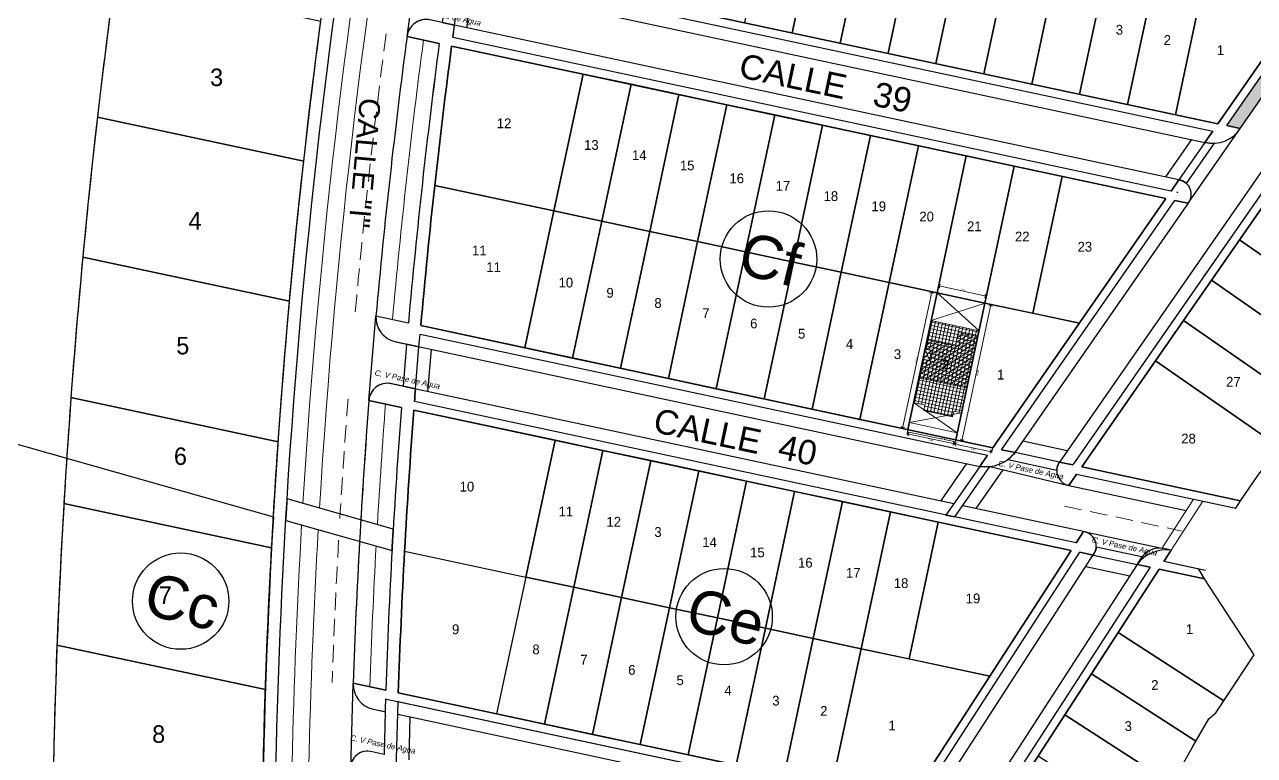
# Model space of a CAD drawing. Header units: millimetres. Extents: x 547073 to 557369, y 9424164 to 9429566.
# Drawn here: x 548942.6 to 549118.3, y 9427870.6 to 9427975 of the extents above; entities that cross this region are included whole.
import ezdxf

# ---------------------------------------------------------------- set-up
doc = ezdxf.new("R2010")
doc.units = ezdxf.units.MM
doc.linetypes.add('DASHED', pattern=[0.75, 0.5, -0.25])
for name, color, linetype, lineweight in [('00 Lotes', 7, 'Continuous', 15), ('blockgrass', 8, 'Continuous', 5), ('COTASS', 7, 'Continuous', 5), ('GRASS', 81, 'Continuous', 0), ('MANZANAS', 1, 'Continuous', 30), ('NIVELES PPS Q2', 160, 'Continuous', 25), ('PARQUES', 82, 'Continuous', 0), ('polilinea lote', 201, 'Continuous', 25), ('textos_Pen_No__5', 240, 'Continuous', 15), ('trazado lotes', 170, 'Continuous', 25), ('trazado manzanas', 6, 'Continuous', 25), ('VARIOS', 254, 'Continuous', 25), ('VEREDAS', 140, 'Continuous', 20)]:
    doc.layers.add(name, color=color, linetype=linetype, lineweight=lineweight)
for name, color, linetype in [('lp_lotes_MV', 40, 'Continuous'), ('NUMERACION', 1, 'Continuous'), ('TEXTO', 5, 'Continuous'), ('TEXTO-CATASTRO', 12, 'Continuous'), ('VEREDAS PP', 9, 'Continuous')]:
    doc.layers.add(name, color=color, linetype=linetype)
doc.layers.add('vereda', color=7, linetype='Continuous', lineweight=25, true_color=0xb4b4b4)
doc.styles.add('COTAS', font='arial.ttf')
doc.styles.add('KBYOZ', font='micross.ttf')
doc.dimstyles.new('COTAS 50', dxfattribs={"dimtxt": 0.085, "dimasz": 0.065, "dimexe": 0.05, "dimexo": 0.1, "dimgap": 0.045, "dimtad": 2, "dimzin": 1, "dimdsep": 46, "dimtxsty": 'COTAS', "dimblk": 'ARCHTICK', "dimcen": 0.065, "dimclrd": 251, "dimclre": 251, "dimclrt": 103, "dimazin": 0, "dimtfac": 1, "dimtix": 1, "dimtmove": 0, "dimatfit": 3, "dimldrblk": 'ARCHTICK', "dimfxl": 0.08, "dimtvp": 1, "dimtolj": 1, "dimtzin": 0, "dimlwd": 13, "dimlwe": 13, "dimarcsym": 2})

# ---------------------------------------------------------------- blocks, each defined once
blk = doc.blocks.new('_Open90')
at = {"color": 0, "linetype": 'ByBlock', "lineweight": -2}
for p, q in [((0, 0), (-1, 0)), ((-0.5, 0.5), (0, 0)), ((0, 0), (-0.5, -0.5))]:
    blk.add_line(p, q, dxfattribs=at)
blk = doc.blocks.new('*D125')
at = {"layer": 'Defpoints', "color": 0, "lineweight": 70, "ltscale": 0.25, "transparency": 16777216}
for p in [(549072.98, 9427936.7), (549080.03, 9427936.22), (549079.82, 9427935.24)]:
    blk.add_point(p, dxfattribs=at)
at = {"layer": 'lp_lotes_MV', "color": 251, "linetype": 'Continuous', "lineweight": 13, "ltscale": 0.25, "transparency": 16777216}
for p, q in [((549073, 9427936.79), (549073.2, 9427937.73)), ((549073.68, 9427937.58), (549079.55, 9427936.32)), ((549079.85, 9427935.33), (549080.04, 9427936.27))]:
    blk.add_line(p, q, dxfattribs=at)
at = {"layer": 'lp_lotes_MV', "color": 251, "lineweight": 13, "ltscale": 0.25, "transparency": 16777216, "xscale": 0.5, "yscale": 0.5, "zscale": 0.5}
for p, rotation in [((549073.19, 9427937.68), 167.9495530658702), ((549080.03, 9427936.22), 347.9495530658702)]:
    blk.add_blockref('_Open90', p, dxfattribs=dict(at, rotation=rotation))
at = {"layer": 'lp_lotes_MV', "color": 7, "lineweight": 0, "ltscale": 0.25, "transparency": 16777216, "insert": (549076.65, 9427937.12), "char_height": 0.25, "attachment_point": 5, "rotation": 347.9496, "style": 'COTAS'}
blk.add_mtext('\\A1;7.00', dxfattribs=at)
blk = doc.blocks.new('_ArchTick')
at = {"color": 0, "linetype": 'ByBlock', "const_width": 0.15}
blk.add_lwpolyline([(-0.5, -0.5), (0.5, 0.5)], dxfattribs=at)
blk = doc.blocks.new('*D126')
at = {"layer": 'Defpoints', "color": 0, "lineweight": 70, "ltscale": 0.25, "transparency": 16777216}
for p in [(549072.98, 9427936.7), (549068.03, 9427917.3), (549068.8, 9427917.14)]:
    blk.add_point(p, dxfattribs=at)
at = {"layer": 'lp_lotes_MV', "color": 251, "linetype": 'Continuous', "lineweight": 13, "ltscale": 0.25, "transparency": 16777216}
for p, q in [((549072.11, 9427936.37), (549068.14, 9427917.79)), ((549072.88, 9427936.72), (549072.16, 9427936.87)), ((549068.71, 9427917.16), (549067.99, 9427917.31))]:
    blk.add_line(p, q, dxfattribs=at)
at = {"layer": 'lp_lotes_MV', "color": 251, "lineweight": 13, "ltscale": 0.25, "transparency": 16777216, "xscale": 0.5, "yscale": 0.5, "zscale": 0.5}
for p, rotation in [((549072.21, 9427936.86), 77.94955306169966), ((549068.03, 9427917.3), 257.9495530616996)]:
    blk.add_blockref('_Open90', p, dxfattribs=dict(at, rotation=rotation))
at = {"layer": 'lp_lotes_MV', "color": 7, "lineweight": 0, "ltscale": 0.25, "transparency": 16777216, "insert": (549069.95, 9427927.12), "char_height": 0.25, "attachment_point": 5, "rotation": 77.9496, "style": 'COTAS'}
blk.add_mtext('\\A1;20.00', dxfattribs=at)
blk = doc.blocks.new('*D127')
at = {"layer": 'Defpoints', "color": 0, "lineweight": 70, "ltscale": 0.25, "transparency": 16777216}
for p in [(549068.8, 9427917.14), (549075.53, 9427915.1), (549075.65, 9427915.68)]:
    blk.add_point(p, dxfattribs=at)
at = {"layer": 'lp_lotes_MV', "color": 251, "linetype": 'Continuous', "lineweight": 13, "ltscale": 0.25, "transparency": 16777216}
for p, q in [((549068.78, 9427917.04), (549068.67, 9427916.51)), ((549069.17, 9427916.45), (549075.04, 9427915.2)), ((549075.63, 9427915.58), (549075.51, 9427915.05))]:
    blk.add_line(p, q, dxfattribs=at)
at = {"layer": 'lp_lotes_MV', "color": 251, "lineweight": 13, "ltscale": 0.25, "transparency": 16777216, "xscale": 0.5, "yscale": 0.5, "zscale": 0.5}
for p, rotation in [((549068.68, 9427916.56), 167.9495529907234), ((549075.53, 9427915.1), 347.9495529907234)]:
    blk.add_blockref('_Open90', p, dxfattribs=dict(at, rotation=rotation))
at = {"layer": 'lp_lotes_MV', "color": 7, "lineweight": 0, "ltscale": 0.25, "transparency": 16777216, "insert": (549072.07, 9427915.66), "char_height": 0.25, "attachment_point": 5, "rotation": 347.9496, "style": 'COTAS'}
blk.add_mtext('\\A1;7.00', dxfattribs=at)
blk = doc.blocks.new('*D128')
at = {"layer": 'Defpoints', "color": 0, "lineweight": 70, "ltscale": 0.25, "transparency": 16777216}
for p in [(549079.82, 9427935.24), (549080.68, 9427935.05), (549075.65, 9427915.68)]:
    blk.add_point(p, dxfattribs=at)
at = {"layer": 'lp_lotes_MV', "color": 251, "linetype": 'Continuous', "lineweight": 13, "ltscale": 0.25, "transparency": 16777216}
for p, q in [((549076.61, 9427915.98), (549080.57, 9427934.56)), ((549079.92, 9427935.21), (549080.73, 9427935.04)), ((549075.75, 9427915.66), (549076.55, 9427915.48))]:
    blk.add_line(p, q, dxfattribs=at)
at = {"layer": 'lp_lotes_MV', "color": 251, "lineweight": 13, "ltscale": 0.25, "transparency": 16777216, "xscale": 0.5, "yscale": 0.5, "zscale": 0.5}
for p, rotation in [((549080.68, 9427935.05), 77.94955309640781), ((549076.5, 9427915.49), 257.9495530964078)]:
    blk.add_blockref('_Open90', p, dxfattribs=dict(at, rotation=rotation))
at = {"layer": 'lp_lotes_MV', "color": 7, "lineweight": 0, "ltscale": 0.25, "transparency": 16777216, "insert": (549078.76, 9427925.24), "char_height": 0.25, "attachment_point": 5, "rotation": 77.9496, "style": 'COTAS'}
blk.add_mtext('\\A1;20.00', dxfattribs=at)
blk = doc.blocks.new('*D129')
at = {"layer": 'Defpoints', "color": 0, "lineweight": 70, "ltscale": 0.25, "transparency": 16777216}
for p in [(549075.65, 9427915.68), (549080.93, 9427914.55), (549080.81, 9427913.97)]:
    blk.add_point(p, dxfattribs=at)
at = {"layer": 'lp_lotes_MV', "color": 251, "linetype": 'Continuous', "lineweight": 13, "ltscale": 0.25, "transparency": 16777216}
for p, q in [((549075.63, 9427915.58), (549075.51, 9427915.05)), ((549076.01, 9427914.99), (549080.32, 9427914.07)), ((549080.91, 9427914.45), (549080.8, 9427913.92))]:
    blk.add_line(p, q, dxfattribs=at)
at = {"layer": 'lp_lotes_MV', "color": 251, "lineweight": 13, "ltscale": 0.25, "transparency": 16777216, "xscale": 0.5, "yscale": 0.5, "zscale": 0.5}
for p, rotation in [((549075.53, 9427915.1), 167.9495531157838), ((549080.81, 9427913.97), 347.9495531157838)]:
    blk.add_blockref('_Open90', p, dxfattribs=dict(at, rotation=rotation))
at = {"layer": 'lp_lotes_MV', "color": 7, "lineweight": 0, "ltscale": 0.25, "transparency": 16777216, "insert": (549078.13, 9427914.36), "char_height": 0.25, "attachment_point": 5, "rotation": 347.9496, "style": 'COTAS'}
blk.add_mtext('\\A1;5.40', dxfattribs=at)
blk = doc.blocks.new('nnghngfngf')
at = {"layer": 'textos_Pen_No__5', "lineweight": 0, "true_color": 0x00ad82}
h = blk.add_hatch(dxfattribs=at)
h.set_pattern_fill('_USER', color=124, scale=0.5, pattern_type=0)
h.set_pattern_definition([(0, (0, 0), (0, 0.5), [])])
h.paths.add_polyline_path([(549264.18, 9427891.83), (549264.18, 9427891.03), (549268.38, 9427891.03), (549268.38, 9427891.83), (549269.53, 9427891.83), (549269.53, 9427903.83), (549262.53, 9427903.83), (549262.53, 9427891.83)])
h = blk.add_hatch(dxfattribs=at)
h.set_pattern_fill('_USER', color=124, scale=0.5, angle=90, pattern_type=0)
h.set_pattern_definition([(90, (-10.7424, 0), (-0.5, 3e-17), [])])
h.paths.add_polyline_path([(549263.48, 9427898.18), (549262.53, 9427898.18), (549262.53, 9427891.83), (549264.18, 9427891.83), (549264.18, 9427891.03), (549268.38, 9427891.03), (549268.38, 9427891.83), (549269.53, 9427891.83), (549269.53, 9427903.83), (549262.53, 9427903.83), (549262.53, 9427899.68), (549263.48, 9427899.68)])
h = blk.add_hatch(dxfattribs=at)
h.set_pattern_fill('_USER', color=124, scale=0.5, angle=45, pattern_type=0)
h.set_pattern_definition([(45, (-20.53036, 0), (-0.353553390593, 0.353553390593), [])])
h.paths.add_polyline_path([(549262.53, 9427901.03), (549262.53, 9427899.68), (549263.48, 9427899.68), (549263.48, 9427898.18), (549262.53, 9427898.18), (549262.53, 9427895.48), (549269.53, 9427895.48), (549269.53, 9427902.98), (549266.68, 9427902.98), (549266.68, 9427901.03)])
at = {"layer": 'COTASS', "lineweight": 5}
for p, q in [((549262.53, 9427903.83), (549269.53, 9427907.88)), ((549262.53, 9427907.88), (549269.53, 9427903.83)), ((549262.53, 9427898.18), (549263.48, 9427899.68)), ((549262.53, 9427899.68), (549263.48, 9427898.18)), ((549262.53, 9427888.93), (549269.53, 9427891.83)), ((549269.53, 9427888.93), (549262.53, 9427891.83)), ((549262.53, 9427888.93), (549269.53, 9427888.93))]:
    blk.add_line(p, q, dxfattribs=at)
for points in [[(549262.53, 9427903.83), (549262.53, 9427907.88), (549269.53, 9427907.88), (549269.53, 9427903.83)], [(549262.53, 9427891.83), (549262.53, 9427887.88), (549269.53, 9427887.88), (549269.53, 9427891.83)], [(549269.53, 9427887.88), (549269.53, 9427887.58), (549267.93, 9427887.58), (549267.93, 9427887.88), (549267.68, 9427887.88), (549267.68, 9427887.58), (549262.53, 9427887.58), (549262.53, 9427887.88)]]:
    blk.add_lwpolyline(points, dxfattribs=at)
for points in [[(549262.53, 9427903.83), (549269.53, 9427903.83), (549269.53, 9427891.83), (549268.38, 9427891.83), (549268.38, 9427891.03), (549264.18, 9427891.03), (549264.18, 9427891.83), (549262.53, 9427891.83)], [(549262.53, 9427903.83), (549269.53, 9427903.83), (549269.53, 9427891.83), (549268.38, 9427891.83), (549268.38, 9427891.03), (549264.18, 9427891.03), (549264.18, 9427891.83), (549262.53, 9427891.83), (549262.53, 9427898.18), (549263.48, 9427898.18), (549263.48, 9427899.68), (549262.53, 9427899.68)], [(549262.53, 9427901.03), (549266.68, 9427901.03), (549266.68, 9427902.98), (549269.53, 9427902.98), (549269.53, 9427895.48), (549262.53, 9427895.48), (549262.53, 9427898.18), (549263.48, 9427898.18), (549263.48, 9427899.68), (549262.53, 9427899.68)]]:
    blk.add_lwpolyline(points, close=True, dxfattribs=at)

msp = doc.modelspace()

# ---------------------------------------------------------------- hatches: boundary and pattern name
at = {"layer": 'PARQUES'}
h = msp.add_hatch(color=256, dxfattribs=at)
h.dxf.hatch_style = 1
h.paths.add_polyline_path([(549141.051, 9427995.787), (549139.142, 9427996.195), (549114.387, 9427960.578), (549116.296, 9427960.171)])

# ---------------------------------------------------------------- linework, layer by layer
for p, q in [((549093.885, 9427902.581), (549076.635, 9427906.263)), ((548992.4, 9427877.209), (548994.197, 9427876.825))]:
    msp.add_line(p, q)
for points in [[(549359.679, 9428299.824), (549090.477, 9427912.511)], [(549116.296, 9427960.171), (549141.051, 9427995.787)], [(549084.114, 9427913.869), (549108.984, 9427949.652)], [(549091.801, 9427909.161), (549108.589, 9427905.577)], [(549071.973, 9427863.207), (549095.481, 9427899.526)]]:
    msp.add_lwpolyline(points)
at = {"layer": 'blockgrass', "color": 252, "lineweight": 5}
for p, q in [((549001.828, 9427972.337), (548997.217, 9427973.321)), ((548992.785, 9427933.366), (548997.415, 9427932.377)), ((548996.417, 9427920.32), (548991.779, 9427921.31)), ((548989.52, 9427880.891), (548994.189, 9427879.895))]:
    msp.add_line(p, q, dxfattribs=at)
at = {"layer": 'blockgrass', "lineweight": 5}
msp.add_line((548992.785, 9427933.366), (548997.415, 9427932.377), dxfattribs=at)
at = {"layer": 'blockgrass', "color": 252, "lineweight": 5}
for points in [[(548984.707, 9427905.929, -0.0291182), (548998.012, 9428017.492), (548995.663, 9428017.993, 0.029003), (548982.343, 9427906.598, 0.029003)], [(548982.161, 9427903.532, 0.0351906), (548983.862, 9427767.473)], [(548986.256, 9427767.645, -0.0350595), (548984.526, 9427902.862, -0.0350595)]]:
    msp.add_lwpolyline(points, format="xyb", dxfattribs=at)
for radius, start, end in [(959.456, 172.469164, 174.869971), (957.056, 172.480522, 174.88741), (959.456, 175.592405, 176.613365), (957.056, 175.611686, 176.645056), (959.456, 176.796886, 178.010054), (957.056, 176.82906, 178.035546)]:
    msp.add_arc((549948.397, 9427847.575), radius, start, end, dxfattribs=at)
at = {"layer": 'blockgrass', "lineweight": 5}
for centre, radius, start, end in [((548996.288, 9427933.139), 3.51, 176.2946, 256.61517), ((549948.397, 9427847.575), 952.956, 174.990099, 175.099158), ((549948.397, 9427847.575), 954.756, 175.630255, 178.060099)]:
    msp.add_arc(centre, radius, start, end, dxfattribs=at)
at = {"layer": 'GRASS'}
msp.add_lwpolyline([(549114.387, 9427960.578), (549139.142, 9427996.195)], dxfattribs=at)
at = {"layer": 'MANZANAS'}
for centre in [(549048.881, 9427941.522), (548964.866, 9427892.639), (549042.539, 9427890.413)]:
    msp.add_circle(centre, 6.888, dxfattribs=at)
at = {"layer": 'NIVELES PPS Q2', "linetype": 'DASHED', "lineweight": 20, "ltscale": 5}
msp.add_lwpolyline([(549091.175, 9427906.227), (549107.963, 9427902.643)], dxfattribs=at)
for start, end in [(172.469164, 174.869971), (175.592405, 176.613365), (176.796886, 178.010054)]:
    msp.add_arc((549948.397, 9427847.575), 962.456, start, end, dxfattribs=at)
at = {"layer": 'PARQUES'}
msp.add_arc((549948.397, 9427847.575), 954.756, 172.49146, 174.904206, dxfattribs=at)
at = {"layer": 'polilinea lote'}
for points in [[(549056.452, 9427993.397), (549049.606, 9427994.858), (549045.431, 9427975.299), (549052.276, 9427973.838)], [(549063.298, 9427991.935), (549056.452, 9427993.397), (549052.276, 9427973.838), (549059.122, 9427972.376)], [(549070.143, 9427990.474), (549063.298, 9427991.935), (549059.122, 9427972.376), (549065.968, 9427970.915)], [(549070.143, 9427990.474), (549065.968, 9427970.915), (549072.814, 9427969.453), (549076.989, 9427989.013)], [(549083.835, 9427987.551), (549076.989, 9427989.013), (549072.814, 9427969.453), (549079.659, 9427967.992)], [(549090.681, 9427986.09), (549083.835, 9427987.551), (549079.659, 9427967.992), (549086.505, 9427966.53)], [(549097.526, 9427984.628), (549090.681, 9427986.09), (549086.505, 9427966.53), (549093.351, 9427965.069)], [(549104.372, 9427983.167), (549097.526, 9427984.628), (549093.351, 9427965.069), (549100.197, 9427963.608)], [(549111.218, 9427981.706), (549104.372, 9427983.167), (549100.197, 9427963.608), (549107.042, 9427962.146)], [(549125.492, 9427978.658), (549111.218, 9427981.706), (549107.042, 9427962.146), (549113.114, 9427960.85)], [(549029.234, 9427966.486), (549022.388, 9427967.948), (549018.213, 9427948.388), (549025.059, 9427946.927)], [(549036.08, 9427965.025), (549029.234, 9427966.486), (549025.059, 9427946.927), (549031.904, 9427945.465)], [(549042.925, 9427963.563), (549036.08, 9427965.025), (549031.904, 9427945.465), (549038.75, 9427944.004)], [(549049.771, 9427962.102), (549042.925, 9427963.563), (549038.75, 9427944.004), (549045.596, 9427942.543)], [(549056.617, 9427960.641), (549049.771, 9427962.102), (549045.596, 9427942.543), (549052.441, 9427941.081)], [(549063.463, 9427959.179), (549056.617, 9427960.641), (549052.441, 9427941.081), (549059.287, 9427939.62)], [(549070.308, 9427957.718), (549063.463, 9427959.179), (549059.287, 9427939.62), (549066.133, 9427938.158)], [(549077.154, 9427956.256), (549070.308, 9427957.718), (549066.133, 9427938.158), (549072.979, 9427936.697)], [(549084, 9427954.795), (549077.154, 9427956.256), (549072.979, 9427936.697), (549079.824, 9427935.236)], [(549090.846, 9427953.333), (549084, 9427954.795), (549079.824, 9427935.236), (549086.67, 9427933.774)], [(549105.688, 9427950.165), (549090.846, 9427953.333), (549086.67, 9427933.774), (549093.31, 9427932.357)], [(549120.179, 9427949.989), (549116.184, 9427944.241), (549134.617, 9427931.429), (549136.732, 9427934.07), (549138.989, 9427936.915)], [(549025.059, 9427946.927), (549018.213, 9427948.388), (549014.037, 9427928.829), (549020.883, 9427927.368)], [(549031.904, 9427945.465), (549025.059, 9427946.927), (549020.883, 9427927.368), (549027.729, 9427925.906)], [(549038.75, 9427944.004), (549031.904, 9427945.465), (549027.729, 9427925.906), (549034.575, 9427924.445)], [(549045.596, 9427942.543), (549038.75, 9427944.004), (549034.575, 9427924.445), (549041.42, 9427922.983)], [(549116.184, 9427944.241), (549112.189, 9427938.493), (549130.13, 9427926.023), (549133.039, 9427929.459), (549134.617, 9427931.429)], [(549052.441, 9427941.081), (549045.596, 9427942.543), (549041.42, 9427922.983), (549048.266, 9427921.522)], [(549059.287, 9427939.62), (549052.441, 9427941.081), (549048.266, 9427921.522), (549055.112, 9427920.061)], [(549066.133, 9427938.158), (549059.287, 9427939.62), (549055.112, 9427920.061), (549061.958, 9427918.599)], [(549072.979, 9427936.697), (549066.133, 9427938.158), (549061.958, 9427918.599), (549068.803, 9427917.138)], [(549112.189, 9427938.493), (549108.194, 9427932.745), (549125.983, 9427920.381), (549126.387, 9427920.969), (549129.289, 9427925.029), (549130.13, 9427926.023)], [(549079.824, 9427935.236), (549072.979, 9427936.697), (549068.803, 9427917.138), (549075.649, 9427915.676)], [(549093.31, 9427932.357), (549079.824, 9427935.236), (549075.649, 9427915.676), (549080.932, 9427914.548)], [(549108.194, 9427932.745), (549104.199, 9427926.997), (549121.953, 9427914.657), (549122.826, 9427915.789), (549125.983, 9427920.381)], [(549121.953, 9427914.657), (549104.199, 9427926.997), (549093.658, 9427911.832), (549116.329, 9427906.992), (549118.829, 9427910.609)], [(549025.224, 9427914.171), (549018.378, 9427915.632), (549014.202, 9427896.073), (549021.048, 9427894.611)], [(549032.069, 9427912.709), (549025.224, 9427914.171), (549021.048, 9427894.611), (549027.894, 9427893.15)], [(549038.915, 9427911.248), (549032.069, 9427912.709), (549027.894, 9427893.15), (549034.74, 9427891.689)], [(549045.761, 9427909.786), (549038.915, 9427911.248), (549034.74, 9427891.689), (549041.585, 9427890.227)], [(549052.607, 9427908.325), (549045.761, 9427909.786), (549041.585, 9427890.227), (549048.431, 9427888.766)], [(549059.452, 9427906.864), (549052.607, 9427908.325), (549048.431, 9427888.766), (549055.277, 9427887.304)], [(549066.298, 9427905.402), (549059.452, 9427906.864), (549055.277, 9427887.304), (549062.123, 9427885.843)], [(549073.144, 9427903.941), (549066.298, 9427905.402), (549062.123, 9427885.843), (549068.968, 9427884.381)], [(549092.14, 9427899.885), (549073.144, 9427903.941), (549068.968, 9427884.381), (549080.51, 9427881.918)], [(549111.192, 9427895.818), (549104.699, 9427897.204), (549098.837, 9427888.147), (549113.946, 9427878.368), (549118.284, 9427884.944)], [(549021.048, 9427894.611), (549014.202, 9427896.073), (549010.027, 9427876.513), (549016.873, 9427875.052)], [(549027.894, 9427893.15), (549021.048, 9427894.611), (549016.873, 9427875.052), (549023.718, 9427873.591)], [(549034.74, 9427891.689), (549027.894, 9427893.15), (549023.718, 9427873.591), (549030.564, 9427872.129)], [(549041.585, 9427890.227), (549034.74, 9427891.689), (549030.564, 9427872.129), (549037.41, 9427870.668)], [(549048.431, 9427888.766), (549041.585, 9427890.227), (549037.41, 9427870.668), (549044.256, 9427869.206)], [(549055.277, 9427887.304), (549048.431, 9427888.766), (549044.256, 9427869.206), (549051.101, 9427867.745)], [(549098.837, 9427888.147), (549095.033, 9427882.271), (549109.965, 9427872.606), (549111.805, 9427875.804), (549112.821, 9427876.662), (549113.946, 9427878.368)], [(549062.123, 9427885.843), (549055.277, 9427887.304), (549051.101, 9427867.745), (549057.947, 9427866.284)], [(549080.51, 9427881.918), (549062.123, 9427885.843), (549057.947, 9427866.284), (549068.88, 9427863.95)], [(549095.033, 9427882.271), (549091.23, 9427876.394), (549106.559, 9427866.472), (549107.132, 9427867.635), (549109.538, 9427871.864), (549109.965, 9427872.606)], [(549091.23, 9427876.394), (549087.426, 9427870.518), (549103.393, 9427860.183), (549104.47, 9427862.235), (549106.559, 9427866.472)]]:
    msp.add_lwpolyline(points, close=True, dxfattribs=at)
at = {"layer": 'polilinea lote', "elevation": 35.757}
for points in [[(548984.89, 9427975.448), (548955.464, 9427981.73, 0.0050089), (548952.975, 9427961.811), (548982.454, 9427955.517, -0.0051647)], [(548984.89, 9427975.448), (548955.464, 9427981.73, 0.0050089), (548952.975, 9427961.811), (548982.454, 9427955.517, -0.0051647)], [(548982.454, 9427955.517), (548952.975, 9427961.811, 0.0050186), (548950.883, 9427941.807), (548980.427, 9427935.5, -0.0051753)], [(548982.454, 9427955.517), (548952.975, 9427961.811, 0.0050186), (548950.883, 9427941.807), (548980.427, 9427935.5, -0.0051753)], [(548980.427, 9427935.5), (548950.883, 9427941.807, 0.0050304), (548949.189, 9427921.718), (548978.811, 9427915.394, -0.0051883)], [(548980.427, 9427935.5), (548950.883, 9427941.807, 0.0050304), (548949.189, 9427921.718), (548978.811, 9427915.394, -0.0051883)], [(548978.811, 9427915.394), (548949.189, 9427921.718, 0.0037818), (548948.181, 9427906.595), (548977.87, 9427900.257, -0.0039011)], [(548978.811, 9427915.394), (548949.189, 9427921.718, 0.0037818), (548948.181, 9427906.595), (548977.87, 9427900.257, -0.0039011)], [(548977.87, 9427900.257), (548948.181, 9427906.595, 0.0050562), (548947.192, 9427886.355), (548976.983, 9427879.996, -0.0052166)], [(548977.87, 9427900.257), (548948.181, 9427906.595, 0.0050562), (548947.192, 9427886.355), (548976.983, 9427879.996, -0.0052166)], [(548976.983, 9427879.996), (548947.192, 9427886.355, 0.0050739), (548946.612, 9427866.028), (548976.517, 9427859.644, -0.0052361)], [(548976.983, 9427879.996), (548947.192, 9427886.355, 0.0050739), (548946.612, 9427866.028), (548976.517, 9427859.644, -0.0052361)]]:
    msp.add_lwpolyline(points, format="xyb", close=True, dxfattribs=at)
at = {"layer": 'polilinea lote'}
for points in [[(549022.388, 9427967.948), (549003.594, 9427971.96, 0.0052683), (549001.183, 9427952.024), (549018.213, 9427948.388)], [(549018.213, 9427948.388), (549001.183, 9427952.024, 0.0052795), (548999.188, 9427931.999), (549014.037, 9427928.829)], [(549018.378, 9427915.632), (548998.193, 9427919.941, 0.0053026), (548996.872, 9427899.772), (549014.202, 9427896.073)]]:
    msp.add_lwpolyline(points, format="xyb", close=True, dxfattribs=at)
msp.add_lwpolyline([(549107.132, 9427867.635), (549109.538, 9427871.864), (549111.805, 9427875.804), (549112.821, 9427876.662), (549118.284, 9427884.944), (549111.192, 9427895.818), (549104.699, 9427897.204), (549015.157, 9427758.866)], dxfattribs=at)
at = {"layer": 'TEXTO', "color": 5}
msp.add_lwpolyline([(549105.397, 9427898.282), (549106.444, 9427899.9), (549105.326, 9427900.138, 0.3111618), (549102.181, 9427898.834), (549101.56, 9427897.875), (549103.444, 9427897.472), (549056.846, 9427825.481), (549047.579, 9427811.166), (549048.56, 9427810.471), (549104.699, 9427897.204), (549111.192, 9427895.818), (549110.374, 9427897.22)], format="xyb", close=True, dxfattribs=at)
at = {"layer": 'trazado lotes', "elevation": 35.757}
for points in [[(548982.454, 9427955.517), (548952.975, 9427961.811)], [(548982.454, 9427955.517), (548952.975, 9427961.811)], [(548980.427, 9427935.5), (548950.909, 9427941.801)], [(548980.427, 9427935.5), (548950.909, 9427941.801)], [(548978.811, 9427915.394), (548949.189, 9427921.718)], [(548977.87, 9427900.257), (548948.181, 9427906.595)], [(548977.87, 9427900.257), (548948.181, 9427906.595)], [(548976.983, 9427879.996), (548947.192, 9427886.355)], [(548976.983, 9427879.996), (548947.192, 9427886.355)]]:
    msp.add_lwpolyline(points, dxfattribs=at)
at = {"layer": 'trazado manzanas'}
for p, q in [((549004.814, 9427980.902), (549111.258, 9427958.179)), ((549107.544, 9427952.836), (549003.991, 9427974.942)), ((549109.349, 9427958.586), (549105.635, 9427953.244)), ((549110.112, 9427951.275), (549114.111, 9427957.028)), ((548995.475, 9427929.724), (549079.076, 9427911.877)), ((549075.362, 9427906.535), (548994.976, 9427923.695)), ((549091.591, 9427914.114), (549085.228, 9427915.472)), ((549077.167, 9427912.285), (549073.453, 9427906.942)), ((549078.544, 9427905.856), (549082.401, 9427911.405)), ((548995.894, 9427876.463), (549067.22, 9427861.236))]:
    msp.add_line(p, q, dxfattribs=at)
for points in [[(548985.002, 9427733.241, -0.0449477), (548980.079, 9427907.214, -0.0288935), (548993.414, 9428018.449), (548998.013, 9428017.468, -0.0008007), (548998.562, 9428020.511, 0.405396), (548996.237, 9428023.982), (548993.003, 9428024.672), (548992.251, 9428021.152), (548962.594, 9428027.483, 0.0227291), (548966.178, 9428046.349), (548995.672, 9428040.053), (548994.92, 9428036.532), (548998.373, 9428035.795, 0.4176176), (549001.94, 9428038.137, -0.0007679), (549002.53, 9428041.043), (548997.933, 9428042.024, -0.002575), (548999.987, 9428051.803, -0.0171545), (549016.221, 9428116.343, -0.0197454), (549039.073, 9428185.253, -0.0197454)], [(549210.794, 9428082.463), (549179.849, 9428037.941), (549129.858, 9427966.017), (549092.385, 9427912.104), (549090.477, 9427912.511, 0.5344101), (549091.801, 9427909.161), (549092.915, 9427910.763), (549115.678, 9427905.904), (549116.329, 9427906.992), (549093.658, 9427911.832), (549130.766, 9427965.221), (549180.844, 9428037.27), (549208.072, 9428076.444), (549211.831, 9428081.853)], [(548942.886, 9427982.282, 0.0863936), (548927.913, 9427932.241)], [(548995.928, 9427878.296), (549068.182, 9427862.872), (549067.136, 9427861.254), (549067.22, 9427861.236, 0.3111618), (549072.02, 9427863.279), (549070.136, 9427863.682), (549093.396, 9427899.617), (549095.28, 9427899.215), (549095.481, 9427899.526, 0.5253648), (549093.885, 9427902.581), (549092.838, 9427900.963), (548998.286, 9427921.148, -0.0004764), (548998.428, 9427922.959), (548994.875, 9427923.717, 0.4533702), (548991.779, 9427921.31), (548996.417, 9427920.32, 0.0106026), (548994.189, 9427879.895), (548989.52, 9427880.891, 0.3718658), (548992.4, 9427877.209), (548994.09, 9427876.848)], [(548993.937, 9427870.745), (548992.232, 9427871.11, 0.5131634), (548989.174, 9427868.695), (548993.854, 9427867.696, 0.0107119), (548993.868, 9427826.791), (548989.145, 9427827.8, 0.3300282), (548992.229, 9427824.074), (548993.94, 9427823.708)]]:
    msp.add_lwpolyline(points, format="xyb", dxfattribs=at)
for points in [[(549208.072, 9428076.444), (549093.658, 9427911.832), (549116.329, 9427906.992), (549118.829, 9427910.609), (549121.953, 9427914.657), (549122.826, 9427915.789), (549126.387, 9427920.969), (549129.289, 9427925.029), (549133.039, 9427929.459), (549136.732, 9427934.07), (549140.952, 9427939.39), (549145.165, 9427944.13), (549149.072, 9427948.98), (549156.135, 9427959.57), (549159.424, 9427963.52), (549163.892, 9427969.55), (549172.669, 9427985.349)], [(548997.217, 9427973.321), (548998.869, 9427985.236)], [(549005.757, 9427974.566), (549006.579, 9427980.525)], [(549108.869, 9427949.486), (549116.296, 9427960.171)], [(548991.779, 9427921.31), (548992.785, 9427933.366)], [(549000.203, 9427922.58), (549000.7, 9427928.609)], [(549080.521, 9427911.854), (549091.801, 9427909.161)], [(549093.885, 9427902.581), (549105.1, 9427900.186)], [(549101.56, 9427897.875), (548989.08, 9427724.099)], [(549094.233, 9427897.598), (549100.513, 9427896.258)], [(548989.174, 9427868.695), (548989.52, 9427880.891)], [(548995.679, 9427868.533), (548995.944, 9427878.293), (548995.928, 9427878.296)], [(548994.105, 9427876.845), (548993.937, 9427870.745)], [(548997.519, 9427869.981), (548997.684, 9427876.081)]]:
    msp.add_lwpolyline(points, dxfattribs=at)
for points in [[(548962.297, 9428025.117), (548937.836, 9428030.34, 0.0721382), (548927.551, 9427735.722), (548985.144, 9427717.833, -0.0000034), (548983.176, 9427733.359, -0.0430294), (548977.87, 9427900.257, -0.0039004), (548978.811, 9427915.394, -0.0268338), (548991.652, 9428018.85)], [(549012.357, 9428026.328), (549008.83, 9428027.081, 0.4209785), (549005.44, 9428024.737), (549010.038, 9428023.756, 0.010486), (549003.476, 9427984.255), (548998.869, 9427985.239, 0.3944605), (549001.407, 9427981.629), (549004.814, 9427980.902, -0.0004733), (549005.069, 9427982.688), (549112.372, 9427959.782), (549111.258, 9427958.179, 0.3168523), (549116.296, 9427960.171), (549114.387, 9427960.578), (549139.142, 9427996.195), (549141.051, 9427995.787, 0.5439931), (549139.726, 9427999.138), (549138.612, 9427997.535), (549012.021, 9428024.56, -0.0004723), (549012.357, 9428026.328)], [(549137.87, 9427996.467), (549011.798, 9428023.38, 0.0105058), (549005.24, 9427983.879), (549113.114, 9427960.85)], [(549011.798, 9428023.38), (549137.87, 9427996.467), (549113.114, 9427960.85), (549005.24, 9427983.879, -0.0105058), (549011.798, 9428023.38)], [(549003.752, 9427973.153), (549003.991, 9427974.942), (549000.465, 9427975.695, 0.4370441), (548997.217, 9427973.321), (549001.828, 9427972.337, 0.010528), (548997.415, 9427932.377), (548992.785, 9427933.366, 0.3788129), (548995.635, 9427929.69), (548998.925, 9427928.987, -0.0004759), (548999.082, 9427930.795), (549080.19, 9427913.48), (549079.076, 9427911.877, 0.2699655), (549084.114, 9427913.869), (549082.205, 9427914.277), (549106.96, 9427949.893), (549108.869, 9427949.486, 0.5672981), (549107.544, 9427952.836), (549106.43, 9427951.234), (549003.752, 9427973.153)], [(549105.688, 9427950.165), (549003.594, 9427971.96, 0.0105481), (548999.188, 9427931.999), (549080.932, 9427914.548)], [(549003.594, 9427971.96), (549105.688, 9427950.165), (549080.932, 9427914.548), (548999.188, 9427931.999, -0.0105481), (549003.594, 9427971.96)], [(549112.633, 9427958.055, -0.0737914), (549111.258, 9427958.179), (549107.544, 9427952.836, -0.1477677), (549108.634, 9427952.302), (549112.633, 9427958.055, -0.0737914)], [(549092.14, 9427899.885), (549092.14, 9427899.885), (549092.14, 9427899.885), (548998.193, 9427919.941, 0.0106231), (548995.977, 9427879.513), (549068.88, 9427863.95)], [(548998.193, 9427919.941), (549092.14, 9427899.885), (549068.88, 9427863.95), (548995.977, 9427879.513, -0.0106231), (548998.193, 9427919.941)], [(548978.123, 9427904.676, 0.0443324), (548983.256, 9427732.678), (548980.234, 9427727.894), (548952.403, 9427736.539, -0.2844558), (548933.762, 9427760.485, -0.0467327), (548935.525, 9427833.834, 0.100056), (548932.123, 9427873.156, -0.0803926), (548928.585, 9427895.875), (548929.897, 9427918.345), (548978.123, 9427904.676, 0.0443324)], [(549084.114, 9427913.869, -0.0674361), (549083.075, 9427912.864), (549090.094, 9427911.366, -0.1421492), (549090.477, 9427912.511), (549084.114, 9427913.869, -0.0674361)], [(549080.521, 9427911.854, -0.0674361), (549079.076, 9427911.877), (549074.248, 9427904.932), (549075.521, 9427904.66), (549080.521, 9427911.854, -0.0674361)], [(548980.079, 9427907.24, 0.0007915), (548979.895, 9427904.174), (548995.075, 9427899.872, -0.0008049), (548995.248, 9427902.941), (548980.079, 9427907.24, 0.0007915)]]:
    msp.add_lwpolyline(points, format="xyb", close=True, dxfattribs=at)
at = {"layer": 'trazado manzanas', "elevation": 35.757}
msp.add_lwpolyline([(548991.652, 9428018.85), (548962.297, 9428025.117, 0.0715578), (548952.237, 9427739.964), (548983.176, 9427733.359, -0.0738652)], format="xyb", close=True, dxfattribs=at)
at = {"layer": 'trazado manzanas'}
for points in [[(549004.814, 9427980.902), (549003.064, 9427981.276), (549002.24, 9427975.316), (549003.991, 9427974.942), (549004.814, 9427980.902)], [(549022.388, 9427967.948), (549018.213, 9427948.388), (549014.037, 9427928.829), (549080.932, 9427914.548), (549093.31, 9427932.357), (549103.475, 9427946.982), (549105.688, 9427950.165)], [(548998.925, 9427928.987), (548997.165, 9427929.363), (548996.666, 9427923.335), (548998.428, 9427922.959), (548998.925, 9427928.987)]]:
    msp.add_lwpolyline(points, close=True, dxfattribs=at)
msp.add_arc((549107.205, 9427950.765), 0.299, 47.08389, 80.70644, dxfattribs=at)
at = {"layer": 'VARIOS'}
msp.add_lwpolyline([(549101.56, 9427897.875), (549102.181, 9427898.834, -0.0118459), (549102.261, 9427898.952), (549095.718, 9427900.349, -0.1033432), (549095.481, 9427899.526), (549095.28, 9427899.215)], format="xyb", close=True, dxfattribs=at)
at = {"layer": 'vereda', "lineweight": 30}
msp.add_line((549005.069, 9427982.688), (549112.372, 9427959.782), dxfattribs=at)
at = {"layer": 'vereda'}
msp.add_lwpolyline([(549105.397, 9427898.282), (549106.444, 9427899.9), (549105.326, 9427900.138, 0.3111618), (549102.181, 9427898.834), (549101.56, 9427897.875), (549103.444, 9427897.472), (549056.846, 9427825.481), (549047.579, 9427811.166), (549048.56, 9427810.471), (549104.699, 9427897.204), (549111.192, 9427895.818), (549110.374, 9427897.22)], format="xyb", close=True, dxfattribs=at)
at = {"layer": 'VEREDAS'}
msp.add_lwpolyline([(549105.326, 9427900.138, 0.019557), (549105.095, 9427900.178), (549109.636, 9427907.194), (549110.98, 9427906.907), (549106.444, 9427899.9)], format="xyb", close=True, dxfattribs=at)
at = {"layer": 'VEREDAS PP'}
for p, q in [((549001.828, 9427972.337), (548997.217, 9427973.321)), ((549106.43, 9427951.234), (549003.752, 9427973.153)), ((549114.387, 9427960.578), (549116.296, 9427960.171)), ((549111.258, 9427958.179), (549112.372, 9427959.782)), ((549106.43, 9427951.234), (549107.544, 9427952.836)), ((549108.869, 9427949.486), (549106.96, 9427949.893)), ((548999.082, 9427930.795), (549080.19, 9427913.48)), ((548996.417, 9427920.32), (548991.779, 9427921.31)), ((549092.838, 9427900.963), (548998.286, 9427921.148)), ((549079.076, 9427911.877), (549080.19, 9427913.48)), ((549082.205, 9427914.277), (549084.114, 9427913.869)), ((549090.477, 9427912.511), (549092.385, 9427912.104)), ((549092.915, 9427910.763), (549091.801, 9427909.161)), ((549092.838, 9427900.963), (549093.885, 9427902.581)), ((549095.28, 9427899.215), (549093.396, 9427899.617)), ((549106.444, 9427899.9), (549105.397, 9427898.282)), ((549103.444, 9427897.472), (549101.56, 9427897.875)), ((548989.52, 9427880.891), (548994.189, 9427879.895)), ((548994.148, 9427878.676), (548994.155, 9427878.675)), ((548994.265, 9427878.651), (549068.182, 9427862.872))]:
    msp.add_line(p, q, dxfattribs=at)
for points in [[(549360.819, 9428298.31), (549092.385, 9427912.104)], [(549082.205, 9427914.277), (549106.96, 9427949.893)], [(549092.915, 9427910.763), (549115.678, 9427905.904)], [(549070.136, 9427863.682), (549093.396, 9427899.617)], [(549103.444, 9427897.472), (549056.846, 9427825.481)], [(549111.35, 9427897.012), (549105.397, 9427898.282)]]:
    msp.add_lwpolyline(points, dxfattribs=at)
for centre, radius, start, end in [((548999.94, 9427973.005), 2.741, 76.94943, 173.37945), ((549948.397, 9427847.575), 952.956, 172.319136, 172.427683), ((549948.397, 9427847.575), 959.456, 172.469164, 174.869971), ((549948.397, 9427847.575), 954.756, 172.49146, 174.904206), ((549112.363, 9427962.751), 4.704, 256.41228, 326.73598), ((549107.205, 9427950.765), 2.099, 322.44181, 80.70644), ((548994.381, 9427921.157), 2.607, 76.81351, 176.63809), ((549948.397, 9427847.575), 952.956, 175.462878, 175.572052), ((549948.397, 9427847.575), 959.456, 175.592405, 178.010054), ((549079.884, 9427917.199), 5.383, 261.35866, 321.7896), ((549092.259, 9427911.279), 2.167, 145.33314, 257.81512), ((549093.631, 9427900.503), 2.093, 322.00892, 83.02677), ((549105.731, 9427894.717), 5.231, 82.1633, 142.87239), ((548993.093, 9427880.718), 3.577, 177.22842, 258.82219), ((549948.397, 9427847.575), 954.756, 178.133256, 178.243024), ((548991.57, 9427868.805), 2.398, 73.96807, 182.62901)]:
    msp.add_arc(centre, radius, start, end, dxfattribs=at)

# ---------------------------------------------------------------- block references
at = {"layer": '00 Lotes', "color": 1, "lineweight": 70, "rotation": 347.9495530450804}
msp.add_blockref('nnghngfngf', (-1956377.149, 322451.755), dxfattribs=at)

# ---------------------------------------------------------------- texts
at = {"layer": 'MANZANAS', "char_height": 6.1586, "width": 0.000285, "attachment_point": 5, "rotation": 346.27061, "style": 'KBYOZ'}
for s, insert in [('Cf', (549049.12, 9427941.453)), ('Cc', (548965.105, 9427892.569)), ('Ce', (549042.777, 9427890.344))]:
    msp.add_mtext(s, dxfattribs=dict(at, insert=insert))
at = {"layer": 'NUMERACION', "width": 3.30606, "attachment_point": 1}
for s, insert, char_height, rotation in [('3', (549098.516, 9427974.977), 1.4, 0.01637), ('2', (549105.362, 9427973.516), 1.4, 0.01637), ('1', (549112.962, 9427972.065), 1.4, 0.01637), ('3', (548969.077, 9427968.737, 35.757), 2.5, 0.01637), ('12', (549010.05, 9427961.613), 1.4, 0.01637), ('13', (549022.526, 9427958.52), 1.4, 0.01637), ('14', (549029.371, 9427957.059), 1.4, 0.01637), ('15', (549036.217, 9427955.597), 1.4, 0.01637), ('16', (549043.301, 9427953.748), 1.4, 0.01637), ('17', (549049.909, 9427952.675), 1.4, 0.01637), ('18', (549056.754, 9427951.213), 1.4, 0.01637), ('19', (549063.6, 9427949.752), 1.4, 0.01637), ('4', (548965.99, 9427948.228, 35.757), 2.5, 0.01637), ('20', (549070.446, 9427948.29), 1.4, 0.01637), ('21', (549077.259, 9427946.893), 1.4, 0.01637), ('22', (549084.105, 9427945.431), 1.4, 0.01637), ('11', (549006.495, 9427943.445), 1.4, 0.01637), ('23', (549093.054, 9427943.97), 1.4, 0.01637), ('11', (549008.55, 9427941.06), 1.4, 0.01637), ('10', (549018.876, 9427938.856), 1.4, 0.01637), ('9', (549025.721, 9427937.394), 1.4, 0.01637), ('8', (549032.567, 9427935.933), 1.4, 0.01637), ('7', (549039.413, 9427934.472), 1.4, 0.01637), ('6', (549046.259, 9427933.01), 1.4, 0.01637), ('5', (548964.243, 9427930.393, 35.757), 2.5, 0.01637), ('5', (549053.104, 9427931.549), 1.4, 0.01637), ('4', (549059.95, 9427930.087), 1.4, 0.01637), ('3', (549066.796, 9427928.626), 1.4, 0.01637), ('2', (549073.642, 9427927.165), 1.4, 0.01637), ('1', (549081.547, 9427925.703), 1.4, 0.01637), ('27', (549114.283, 9427924.682), 1.4, 0.01637), ('28', (549107.871, 9427916.562), 1.4, 0.01637), ('6', (548963.903, 9427914.594, 35.757), 2.5, 0.01637), ('10', (549004.734, 9427909.699), 1.4, 0.01637), ('11', (549018.876, 9427906.138), 1.4, 0.01637), ('12', (549025.722, 9427904.676), 1.4, 0.01637), ('3', (549032.567, 9427903.215), 1.4, 0.01637), ('14', (549039.413, 9427901.753), 1.4, 0.01637), ('15', (549046.259, 9427900.292), 1.4, 0.01637), ('16', (549053.105, 9427898.831), 1.4, 0.01637), ('17', (549059.95, 9427897.369), 1.4, 0.01637), ('18', (549066.796, 9427895.908), 1.4, 0.01637), ('7', (548961.731, 9427894.728), 2.5, 0.01637), ('19', (549077.065, 9427893.716), 1.4, 0.01637), ('9', (549003.649, 9427889.311), 1.4, 0.01637), ('1', (549108.514, 9427889.324), 1.4, 1.9038), ('8', (549015.135, 9427886.434), 1.4, 0.01637), ('7', (549021.981, 9427884.972), 1.4, 0.01637), ('6', (549028.826, 9427883.511), 1.4, 0.01637), ('5', (549035.729, 9427882.038), 1.4, 0.01637), ('2', (549103.564, 9427881.34), 1.4, 1.9038), ('4', (549042.575, 9427880.576), 1.4, 0.01637), ('3', (549049.421, 9427879.115), 1.4, 0.01637), ('2', (549056.266, 9427877.653), 1.4, 0.01637), ('8', (548960.795, 9427874.89, 35.757), 2.5, 0.01637), ('1', (549066.016, 9427875.572), 1.4, 0.01637), ('3', (549099.76, 9427875.463), 1.4, 1.9038)]:
    msp.add_mtext(s, dxfattribs=dict(at, insert=insert, char_height=char_height, rotation=rotation))
at = {"layer": 'TEXTO', "color": 5, "char_height": 0.8, "attachment_point": 1, "rotation": 348.15372}
for insert in [(548998.564, 9427977.572), (548992.707, 9427925.69), (549081.839, 9427912.753), (549095.209, 9427901.834), (548989.202, 9427873.532)]:
    msp.add_mtext_dynamic_manual_height_columns('{\\fArial|b0|i1|c0|p34;\\C1;C. V Pase de Agua}', width=12.64564, gutter_width=12.5, heights=[0], dxfattribs=dict(at, insert=insert))
at = {"layer": 'TEXTO-CATASTRO', "width": 0.00000000024, "attachment_point": 5, "style": 'KBYOZ'}
for s, insert, char_height, rotation in [('CALLE   39', (549057.049, 9427966.633), 3.5, 348.04248), ('CALLE "I"', (548991.15, 9427955.25, 35.757), 3, 264.99623), ('CALLE  40', (549044.159, 9427916.072), 3.5, 348.04248)]:
    msp.add_mtext(s, dxfattribs=dict(at, insert=insert, char_height=char_height, rotation=rotation))

# ---------------------------------------------------------------- dimensions: what is measured, and where the dimension line sits
at = {"layer": 'lp_lotes_MV', "color": 7, "lineweight": 0, "ltscale": 0.25}
for p1, p2, distance, picture, middle in [((549072.979, 9427936.697), (549079.824, 9427935.236), 1.006, '*D125', (549076.648, 9427937.119)), ((549072.979, 9427936.697), (549068.803, 9427917.138), -0.786, '*D126', (549069.953, 9427927.118)), ((549075.649, 9427915.676), (549079.824, 9427935.236), -0.874, '*D128', (549078.76, 9427925.237)), ((549068.803, 9427917.138), (549075.649, 9427915.676), -0.592, '*D127', (549072.066, 9427915.659)), ((549075.649, 9427915.676), (549080.932, 9427914.548), -0.592, '*D129', (549078.131, 9427914.364))]:
    dim = msp.add_aligned_dim(p1=p1, p2=p2, distance=distance, dimstyle='COTAS 50', override={"dimtxt": 0.25, "dimasz": 0.5, "dimblk1": 'Open90', "dimblk2": 'Open90', "dimsah": 1, "dimclrt": 7, "dimfxl": 1, "dimfxlon": 1, "dimarcsym": 1}, dxfattribs=at)
    dim.commit()
    dim.dimension.update_dxf_attribs({"geometry": picture, "text_midpoint": middle})

doc.saveas('drawing.dxf')
